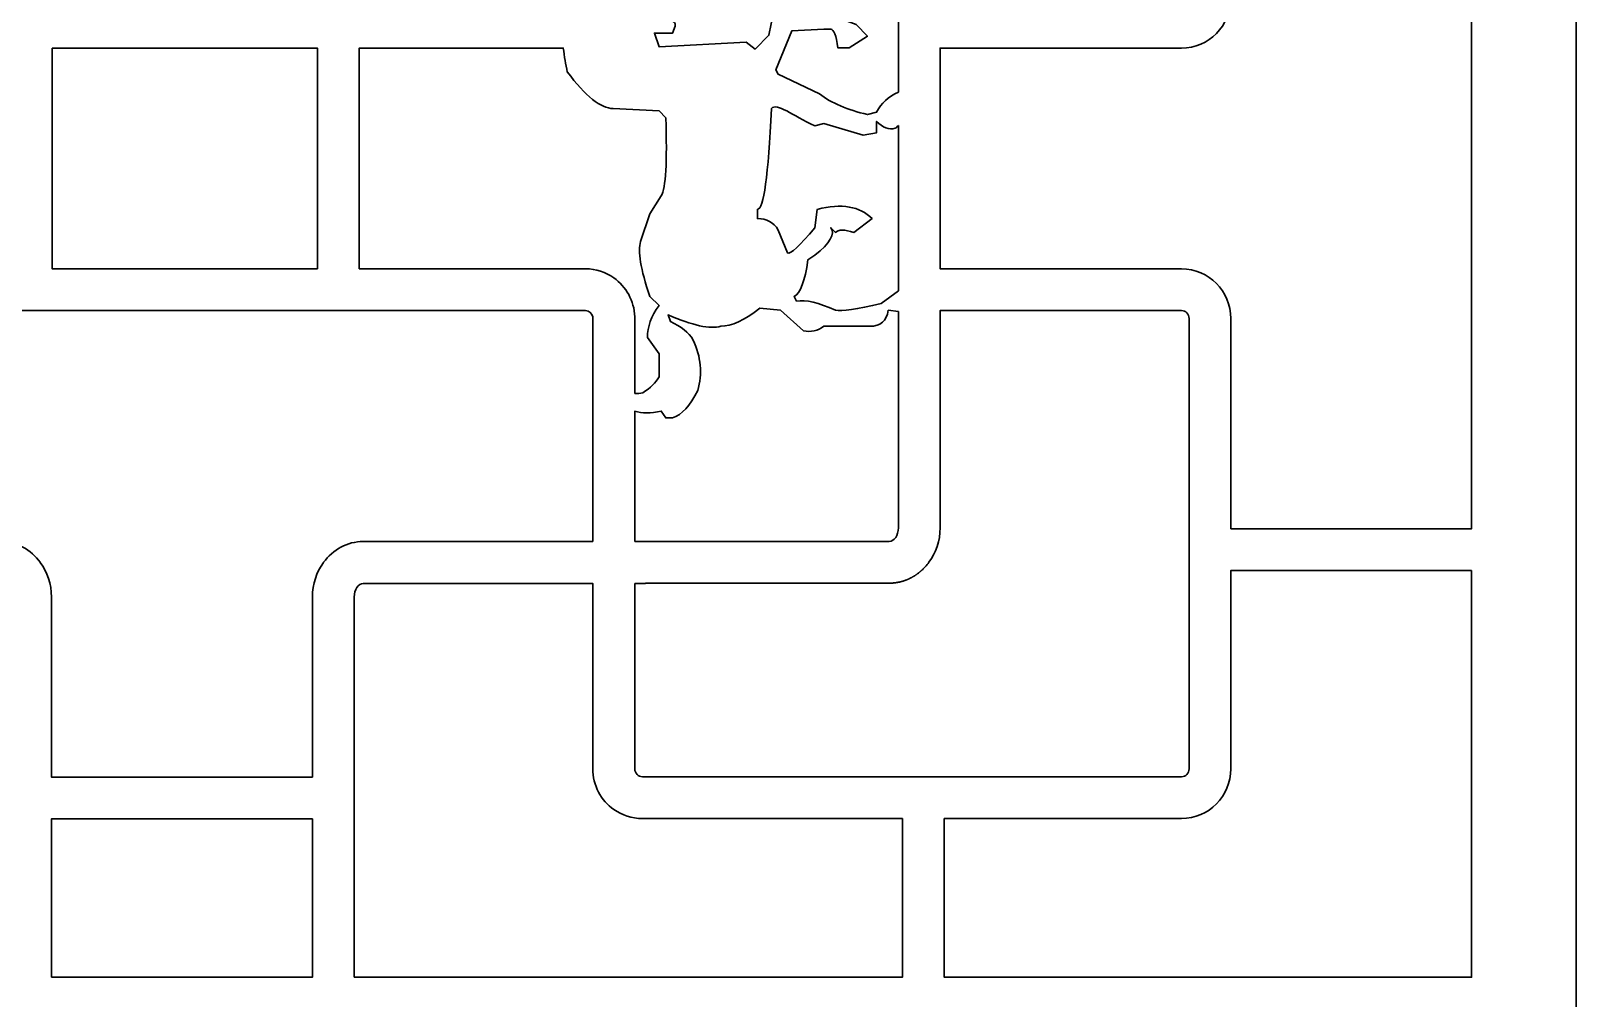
# Model space of a CAD drawing. Header units: centimetres. Extents: x 16.6 to 21.4, y -9 to 9.
# Drawn here: x 18.714 to 21.368, y -0.009 to 1.653 of the extents above; entities that cross this region are included whole.
import ezdxf

# ---------------------------------------------------------------- set-up
doc = ezdxf.new("R2010")
doc.units = ezdxf.units.CM
doc.header["$MEASUREMENT"] = 0
doc.layers.add('layer 1', color=7, linetype='Continuous')

msp = doc.modelspace()

# ---------------------------------------------------------------- linework, layer by layer
at = {"layer": 'layer 1', "color": 250, "lineweight": 30}
for points, knots in [([(16.58329, -9.0002), (16.58329, -9.0002), (16.58329, 9.00077), (16.58329, 9.00077), (16.58329, 9.00077), (16.58329, 9.00077), (21.3676, 9.00077), (21.3676, 9.00077), (21.3676, 9.00077), (21.3676, 9.00077), (21.3676, -9.0002), (21.3676, -9.0002), (21.3676, -9.0002), (21.3676, -9.0002), (16.58329, -9.0002), (16.58329, -9.0002)], [0, 0, 0, 0, 0.2, 0.2, 0.2, 0.2, 0.4, 0.4, 0.4, 0.4, 0.6, 0.6, 0.6, 0.6, 1, 1, 1, 1]), ([(19.75135, 1.71309), (19.75135, 1.71309), (19.7888, 1.71624), (19.7888, 1.71624), (19.7888, 1.71624), (19.7888, 1.71624), (19.82417, 1.70827), (19.82417, 1.70827), (19.82417, 1.70827), (19.82417, 1.70827), (19.82828, 1.70042), (19.82828, 1.70042), (19.82828, 1.70042), (19.82828, 1.70042), (19.80076, 1.67664), (19.80076, 1.67664), (19.80076, 1.67664), (19.81632, 1.67162), (19.82288, 1.66648), (19.82044, 1.6612), (19.82044, 1.6612), (19.82044, 1.6612), (19.81619, 1.64912), (19.81619, 1.64912), (19.81619, 1.64912), (19.81619, 1.64912), (19.78495, 1.64912), (19.78495, 1.64912), (19.78495, 1.64912), (19.78495, 1.64912), (19.79292, 1.62571), (19.79292, 1.62571), (19.79292, 1.62571), (19.79292, 1.62571), (19.94247, 1.63369), (19.94247, 1.63369), (19.94247, 1.63369), (19.94247, 1.63369), (19.9579, 1.6216), (19.9579, 1.6216), (19.9579, 1.6216), (19.9579, 1.6216), (19.98169, 1.64539), (19.98169, 1.64539), (19.98169, 1.64539), (19.98169, 1.64539), (19.98953, 1.68461), (19.98953, 1.68461), (19.98953, 1.68461), (19.98953, 1.68461), (20.02913, 1.68461), (20.02913, 1.68461), (20.02913, 1.68461), (20.02913, 1.68461), (20.09986, 1.68699), (20.09986, 1.68699), (20.09986, 1.68699), (20.09986, 1.68699), (20.11156, 1.67117), (20.11156, 1.67117), (20.11156, 1.67117), (20.11156, 1.67117), (20.13123, 1.66359), (20.13123, 1.66359), (20.13123, 1.66359), (20.13123, 1.66359), (20.15078, 1.64366), (20.15078, 1.64366), (20.15078, 1.64366), (20.15078, 1.64366), (20.11953, 1.62398), (20.11953, 1.62398), (20.11953, 1.62398), (20.11953, 1.62398), (20.09986, 1.62398), (20.09986, 1.62398), (20.09986, 1.62398), (20.09716, 1.64507), (20.09317, 1.65561), (20.0879, 1.65561), (20.0879, 1.65561), (20.0879, 1.65561), (20.0762, 1.65561), (20.0762, 1.65561), (20.0762, 1.65561), (20.0762, 1.65561), (20.02116, 1.65323), (20.02116, 1.65323), (20.02116, 1.65323), (20.02116, 1.65323), (19.99364, 1.58624), (19.99364, 1.58624), (19.99364, 1.58624), (19.99364, 1.58624), (19.9975, 1.57827), (19.9975, 1.57827), (19.9975, 1.57827), (19.9975, 1.57827), (20.06822, 1.54451), (20.06822, 1.54451), (20.06822, 1.54451), (20.08931, 1.52895), (20.11683, 1.51712), (20.15078, 1.50915), (20.15078, 1.50915), (20.15078, 1.50915), (20.16659, 1.51326), (20.16659, 1.51326), (20.16659, 1.51326), (20.17435, 1.52841), (20.18671, 1.5399), (20.20388, 1.54773), (20.20388, 1.54773), (20.20388, 1.54773), (20.20388, 2.03193), (20.20388, 2.03193), (20.20388, 2.03193), (20.20388, 2.04478), (20.19683, 2.05528), (20.1882, 2.05528), (20.1882, 2.05528), (20.1882, 2.05528), (19.7514, 2.05528), (19.7514, 2.05528), (19.7514, 2.05528), (19.7514, 2.05528), (19.7514, 1.88897), (19.7514, 1.88897), (19.7514, 1.88897), (19.7514, 1.88897), (19.75135, 1.88897), (19.75135, 1.88897), (19.75135, 1.88897), (19.75135, 1.88897), (19.75135, 1.71309), (19.75135, 1.71309)], [0, 0, 0, 0, 0.0285714, 0.0285714, 0.0285714, 0.0285714, 0.0571429, 0.0571429, 0.0571429, 0.0571429, 0.0857143, 0.0857143, 0.0857143, 0.0857143, 0.1142857, 0.1142857, 0.1142857, 0.1142857, 0.1428571, 0.1428571, 0.1428571, 0.1428571, 0.1714286, 0.1714286, 0.1714286, 0.1714286, 0.2, 0.2, 0.2, 0.2, 0.2285714, 0.2285714, 0.2285714, 0.2285714, 0.2571429, 0.2571429, 0.2571429, 0.2571429, 0.2857143, 0.2857143, 0.2857143, 0.2857143, 0.3142857, 0.3142857, 0.3142857, 0.3142857, 0.3428571, 0.3428571, 0.3428571, 0.3428571, 0.3714286, 0.3714286, 0.3714286, 0.3714286, 0.4, 0.4, 0.4, 0.4, 0.4285714, 0.4285714, 0.4285714, 0.4285714, 0.4571429, 0.4571429, 0.4571429, 0.4571429, 0.4857143, 0.4857143, 0.4857143, 0.4857143, 0.5142857, 0.5142857, 0.5142857, 0.5142857, 0.5428571, 0.5428571, 0.5428571, 0.5428571, 0.5714286, 0.5714286, 0.5714286, 0.5714286, 0.6, 0.6, 0.6, 0.6, 0.6285714, 0.6285714, 0.6285714, 0.6285714, 0.6571429, 0.6571429, 0.6571429, 0.6571429, 0.6857143, 0.6857143, 0.6857143, 0.6857143, 0.7142857, 0.7142857, 0.7142857, 0.7142857, 0.7428571, 0.7428571, 0.7428571, 0.7428571, 0.7714286, 0.7714286, 0.7714286, 0.7714286, 0.8, 0.8, 0.8, 0.8, 0.8285714, 0.8285714, 0.8285714, 0.8285714, 0.8571429, 0.8571429, 0.8571429, 0.8571429, 0.8857143, 0.8857143, 0.8857143, 0.8857143, 0.9142857, 0.9142857, 0.9142857, 0.9142857, 0.9428571, 0.9428571, 0.9428571, 0.9428571, 1, 1, 1, 1]), ([(21.18819, 2.05722), (21.18819, 2.05722), (20.77482, 2.05722), (20.77482, 2.05722), (20.77482, 2.05722), (20.77482, 2.05722), (20.77482, 1.70878), (20.77482, 1.70878), (20.77482, 1.70878), (20.77482, 1.66179), (20.73671, 1.62332), (20.69014, 1.62332), (20.69014, 1.62332), (20.69014, 1.62332), (20.27565, 1.62332), (20.27565, 1.62332), (20.27565, 1.62332), (20.27565, 1.62332), (20.27565, 1.24411), (20.27565, 1.24411), (20.27565, 1.24411), (20.27565, 1.24411), (20.69014, 1.24411), (20.69014, 1.24411), (20.69014, 1.24411), (20.73671, 1.24411), (20.77482, 1.20564), (20.77482, 1.15865), (20.77482, 1.15865), (20.77482, 1.15865), (20.77482, 0.79768), (20.77482, 0.79768), (20.77482, 0.79768), (20.77482, 0.79768), (21.18819, 0.79768), (21.18819, 0.79768), (21.18819, 0.79768), (21.18819, 0.79768), (21.18819, 2.05722), (21.18819, 2.05722)], [0, 0, 0, 0, 0.0909091, 0.0909091, 0.0909091, 0.0909091, 0.1818182, 0.1818182, 0.1818182, 0.1818182, 0.2727273, 0.2727273, 0.2727273, 0.2727273, 0.3636364, 0.3636364, 0.3636364, 0.3636364, 0.4545455, 0.4545455, 0.4545455, 0.4545455, 0.5454545, 0.5454545, 0.5454545, 0.5454545, 0.6363636, 0.6363636, 0.6363636, 0.6363636, 0.7272727, 0.7272727, 0.7272727, 0.7272727, 0.8181818, 0.8181818, 0.8181818, 0.8181818, 1, 1, 1, 1]), ([(18.75083, 1.62332), (18.75083, 1.62332), (18.75083, 1.24411), (18.75083, 1.24411), (18.75083, 1.24411), (18.75083, 1.24411), (19.20646, 1.24411), (19.20646, 1.24411), (19.20646, 1.24411), (19.20646, 1.24411), (19.20646, 1.62332), (19.20646, 1.62332), (19.20646, 1.62332), (19.20646, 1.62332), (18.75083, 1.62332), (18.75083, 1.62332)], [0, 0, 0, 0, 0.2, 0.2, 0.2, 0.2, 0.4, 0.4, 0.4, 0.4, 0.6, 0.6, 0.6, 0.6, 1, 1, 1, 1]), ([(19.75135, 1.02991), (19.7557, 1.02961), (19.76026, 1.03005), (19.76501, 1.03125), (19.76501, 1.03125), (19.77839, 1.0391), (19.78765, 1.04823), (19.79292, 1.05877), (19.79292, 1.05877), (19.79292, 1.05877), (19.79292, 1.09799), (19.79292, 1.09799), (19.79292, 1.09799), (19.79292, 1.09799), (19.77299, 1.12589), (19.77299, 1.12589), (19.77299, 1.12589), (19.77299, 1.14415), (19.77955, 1.16254), (19.79292, 1.18093), (19.79292, 1.18093), (19.79292, 1.18093), (19.7771, 1.19675), (19.7771, 1.19675), (19.7771, 1.19675), (19.76129, 1.24394), (19.75601, 1.27531), (19.76129, 1.29087), (19.76129, 1.29087), (19.76129, 1.29087), (19.7771, 1.33832), (19.7771, 1.33832), (19.7771, 1.33832), (19.7771, 1.33832), (19.79665, 1.36957), (19.79665, 1.36957), (19.79665, 1.36957), (19.80449, 1.38294), (19.80706, 1.42756), (19.80462, 1.50368), (19.80462, 1.50368), (19.80462, 1.50368), (19.79292, 1.51539), (19.79292, 1.51539), (19.79292, 1.51539), (19.79292, 1.51539), (19.71409, 1.5195), (19.71409, 1.5195), (19.71409, 1.5195), (19.69301, 1.5195), (19.66677, 1.54046), (19.6354, 1.58251), (19.6354, 1.58251), (19.63264, 1.59517), (19.63035, 1.60877), (19.62852, 1.62332), (19.62852, 1.62332), (19.62852, 1.62332), (19.27823, 1.62332), (19.27823, 1.62332), (19.27823, 1.62332), (19.27823, 1.62332), (19.27823, 1.24411), (19.27823, 1.24411), (19.27823, 1.24411), (19.27823, 1.24411), (19.66667, 1.24411), (19.66667, 1.24411), (19.66667, 1.24411), (19.68471, 1.24411), (19.7015, 1.23832), (19.71528, 1.22851), (19.71528, 1.22851), (19.71528, 1.22851), (19.71532, 1.22853), (19.71532, 1.22853), (19.71532, 1.22853), (19.73629, 1.21362), (19.75032, 1.18936), (19.75135, 1.16189), (19.75135, 1.16189), (19.75135, 1.16189), (19.75129, 1.16163), (19.75129, 1.16163), (19.75129, 1.16163), (19.75132, 1.16064), (19.75135, 1.15964), (19.75135, 1.15865), (19.75135, 1.15865), (19.75135, 1.15865), (19.75135, 1.02991), (19.75135, 1.02991)], [0, 0, 0, 0, 0.0416667, 0.0416667, 0.0416667, 0.0416667, 0.0833333, 0.0833333, 0.0833333, 0.0833333, 0.125, 0.125, 0.125, 0.125, 0.1666667, 0.1666667, 0.1666667, 0.1666667, 0.2083333, 0.2083333, 0.2083333, 0.2083333, 0.25, 0.25, 0.25, 0.25, 0.2916667, 0.2916667, 0.2916667, 0.2916667, 0.3333333, 0.3333333, 0.3333333, 0.3333333, 0.375, 0.375, 0.375, 0.375, 0.4166667, 0.4166667, 0.4166667, 0.4166667, 0.4583333, 0.4583333, 0.4583333, 0.4583333, 0.5, 0.5, 0.5, 0.5, 0.5416667, 0.5416667, 0.5416667, 0.5416667, 0.5833333, 0.5833333, 0.5833333, 0.5833333, 0.625, 0.625, 0.625, 0.625, 0.6666667, 0.6666667, 0.6666667, 0.6666667, 0.7083333, 0.7083333, 0.7083333, 0.7083333, 0.75, 0.75, 0.75, 0.75, 0.7916667, 0.7916667, 0.7916667, 0.7916667, 0.8333333, 0.8333333, 0.8333333, 0.8333333, 0.875, 0.875, 0.875, 0.875, 0.9166667, 0.9166667, 0.9166667, 0.9166667, 1, 1, 1, 1]), ([(20.20388, 1.4905), (20.20236, 1.48819), (20.20048, 1.48659), (20.19823, 1.48574), (20.19823, 1.48574), (20.18805, 1.4819), (20.17714, 1.4869), (20.16659, 1.49745), (20.16659, 1.49745), (20.16659, 1.49745), (20.16659, 1.4779), (20.16659, 1.4779), (20.16659, 1.4779), (20.16659, 1.4779), (20.14319, 1.47379), (20.14319, 1.47379), (20.14319, 1.47379), (20.14319, 1.47379), (20.0762, 1.49372), (20.0762, 1.49372), (20.0762, 1.49372), (20.0762, 1.49372), (20.06038, 1.4896), (20.06038, 1.4896), (20.06038, 1.4896), (20.0209, 1.50786), (19.99609, 1.52979), (19.9858, 1.5195), (19.9858, 1.5195), (19.98053, 1.40403), (19.97256, 1.34629), (19.96201, 1.34629), (19.96201, 1.34629), (19.96201, 1.34629), (19.96201, 1.33048), (19.96201, 1.33048), (19.96201, 1.33048), (19.97783, 1.33048), (19.98966, 1.32392), (19.9975, 1.3108), (19.9975, 1.3108), (19.9975, 1.3108), (20.01332, 1.27133), (20.01332, 1.27133), (20.01332, 1.27133), (20.01859, 1.26876), (20.03428, 1.28316), (20.06038, 1.31466), (20.06038, 1.31466), (20.06038, 1.31466), (20.0645, 1.34629), (20.0645, 1.34629), (20.0645, 1.34629), (20.10642, 1.35684), (20.13779, 1.35157), (20.15875, 1.33048), (20.15875, 1.33048), (20.15875, 1.33048), (20.12738, 1.30669), (20.12738, 1.30669), (20.12738, 1.30669), (20.11156, 1.31196), (20.10101, 1.31196), (20.09574, 1.30669), (20.09574, 1.30669), (20.09574, 1.30669), (20.0879, 1.31466), (20.0879, 1.31466), (20.0879, 1.31466), (20.09587, 1.30412), (20.08674, 1.2883), (20.06038, 1.26747), (20.06038, 1.26747), (20.06038, 1.26747), (20.04868, 1.25963), (20.04868, 1.25963), (20.04868, 1.25963), (20.04341, 1.22298), (20.03543, 1.20202), (20.02489, 1.19675), (20.02489, 1.19675), (20.02489, 1.19675), (20.02913, 1.18877), (20.02913, 1.18877), (20.02913, 1.18877), (20.04469, 1.19135), (20.06694, 1.18607), (20.09574, 1.17296), (20.09574, 1.17296), (20.10629, 1.17039), (20.13252, 1.17437), (20.17457, 1.18466), (20.17457, 1.18466), (20.17457, 1.18466), (20.20388, 1.20651), (20.20388, 1.20651), (20.20388, 1.20651), (20.20388, 1.20651), (20.20388, 1.4905), (20.20388, 1.4905)], [0, 0, 0, 0, 0.0384615, 0.0384615, 0.0384615, 0.0384615, 0.0769231, 0.0769231, 0.0769231, 0.0769231, 0.1153846, 0.1153846, 0.1153846, 0.1153846, 0.1538462, 0.1538462, 0.1538462, 0.1538462, 0.1923077, 0.1923077, 0.1923077, 0.1923077, 0.2307692, 0.2307692, 0.2307692, 0.2307692, 0.2692308, 0.2692308, 0.2692308, 0.2692308, 0.3076923, 0.3076923, 0.3076923, 0.3076923, 0.3461538, 0.3461538, 0.3461538, 0.3461538, 0.3846154, 0.3846154, 0.3846154, 0.3846154, 0.4230769, 0.4230769, 0.4230769, 0.4230769, 0.4615385, 0.4615385, 0.4615385, 0.4615385, 0.5, 0.5, 0.5, 0.5, 0.5384615, 0.5384615, 0.5384615, 0.5384615, 0.5769231, 0.5769231, 0.5769231, 0.5769231, 0.6153846, 0.6153846, 0.6153846, 0.6153846, 0.6538462, 0.6538462, 0.6538462, 0.6538462, 0.6923077, 0.6923077, 0.6923077, 0.6923077, 0.7307692, 0.7307692, 0.7307692, 0.7307692, 0.7692308, 0.7692308, 0.7692308, 0.7692308, 0.8076923, 0.8076923, 0.8076923, 0.8076923, 0.8461538, 0.8461538, 0.8461538, 0.8461538, 0.8846154, 0.8846154, 0.8846154, 0.8846154, 0.9230769, 0.9230769, 0.9230769, 0.9230769, 1, 1, 1, 1]), ([(19.19768, 0.371), (19.19768, 0.371), (19.19768, 0.6803), (19.19768, 0.6803), (19.19768, 0.6803), (19.19768, 0.70276), (19.20494, 0.72346), (19.21702, 0.73978), (19.21702, 0.73978), (19.21702, 0.73978), (19.21691, 0.73992), (19.21691, 0.73992), (19.21691, 0.73992), (19.23297, 0.76169), (19.25763, 0.7757), (19.28513, 0.7757), (19.28513, 0.7757), (19.28513, 0.7757), (19.57859, 0.7757), (19.57859, 0.7757), (19.57859, 0.7757), (19.57859, 0.7757), (19.57859, 0.7759), (19.57859, 0.7759), (19.57859, 0.7759), (19.57859, 0.7759), (19.67921, 0.7759), (19.67921, 0.7759), (19.67921, 0.7759), (19.67921, 0.7759), (19.67921, 1.15865), (19.67921, 1.15865), (19.67921, 1.15865), (19.67921, 1.15965), (19.67923, 1.16064), (19.67927, 1.16164), (19.67927, 1.16164), (19.67797, 1.16774), (19.6728, 1.17234), (19.66667, 1.17234), (19.66667, 1.17234), (19.66667, 1.17234), (18.25781, 1.17234), (18.25781, 1.17234), (18.25781, 1.17234), (18.25177, 1.17234), (18.24665, 1.16787), (18.24527, 1.16189), (18.24527, 1.16189), (18.24527, 1.16189), (18.24527, 1.16189), (18.24527, 1.16189), (18.24527, 1.16189), (18.24527, 1.16189), (18.24527, 1.16189), (18.24527, 1.16189), (18.24527, 1.16189), (18.24527, 1.16189), (18.24524, 1.16179), (18.24524, 1.16179), (18.24524, 1.16179), (18.24524, 1.16179), (18.24523, 1.16174), (18.24523, 1.16174), (18.24523, 1.16174), (18.24523, 1.16174), (18.24523, 1.16173), (18.24523, 1.16173), (18.24523, 1.16173), (18.24523, 1.16173), (18.24522, 1.16169), (18.24522, 1.16169), (18.24522, 1.16169), (18.24522, 1.16169), (18.24516, 1.1614), (18.24516, 1.1614), (18.24516, 1.1614), (18.24516, 1.1614), (18.24516, 1.1614), (18.24516, 1.1614), (18.24516, 1.1614), (18.24516, 1.1614), (18.24511, 1.1611), (18.24511, 1.1611), (18.24511, 1.1611), (18.24511, 1.1611), (18.2451, 1.16106), (18.2451, 1.16106), (18.2451, 1.16106), (18.2451, 1.16106), (18.2451, 1.16105), (18.2451, 1.16105), (18.2451, 1.16105), (18.2451, 1.16105), (18.24505, 1.16075), (18.24505, 1.16075), (18.24505, 1.16075), (18.24505, 1.16075), (18.24505, 1.16072), (18.24505, 1.16072), (18.24505, 1.16072), (18.24505, 1.16072), (18.24504, 1.1607), (18.24504, 1.1607), (18.24504, 1.1607), (18.24504, 1.1607), (18.24504, 1.16065), (18.24504, 1.16065), (18.24504, 1.16065), (18.24496, 1.16011), (18.24492, 1.15956), (18.2449, 1.15901), (18.2449, 1.15901), (18.2449, 1.15901), (18.2449, 1.159), (18.2449, 1.159), (18.2449, 1.159), (18.2449, 1.159), (18.2449, 1.15865), (18.2449, 1.15865), (18.2449, 1.15865), (18.2449, 1.15865), (18.2449, 0.94433), (18.2449, 0.94433), (18.2449, 0.94433), (18.2449, 0.94433), (18.24534, 0.94433), (18.24534, 0.94433), (18.24534, 0.94433), (18.24534, 0.94433), (18.24534, 0.7759), (18.24534, 0.7759), (18.24534, 0.7759), (18.24534, 0.7759), (18.36886, 0.7759), (18.36886, 0.7759), (18.36886, 0.7759), (18.36886, 0.7759), (18.36886, 0.7757), (18.36886, 0.7757), (18.36886, 0.7757), (18.36886, 0.7757), (18.66232, 0.7757), (18.66232, 0.7757), (18.66232, 0.7757), (18.68982, 0.7757), (18.71448, 0.76169), (18.73054, 0.73992), (18.73054, 0.73992), (18.73054, 0.73992), (18.73043, 0.73978), (18.73043, 0.73978), (18.73043, 0.73978), (18.74251, 0.72346), (18.74977, 0.70275), (18.74977, 0.6803), (18.74977, 0.6803), (18.74977, 0.6803), (18.74977, 0.371), (18.74977, 0.371), (18.74977, 0.371), (18.74977, 0.371), (19.19768, 0.371), (19.19768, 0.371)], [0, 0, 0, 0, 0.0238095, 0.0238095, 0.0238095, 0.0238095, 0.047619, 0.047619, 0.047619, 0.047619, 0.0714286, 0.0714286, 0.0714286, 0.0714286, 0.0952381, 0.0952381, 0.0952381, 0.0952381, 0.1190476, 0.1190476, 0.1190476, 0.1190476, 0.1428571, 0.1428571, 0.1428571, 0.1428571, 0.1666667, 0.1666667, 0.1666667, 0.1666667, 0.1904762, 0.1904762, 0.1904762, 0.1904762, 0.2142857, 0.2142857, 0.2142857, 0.2142857, 0.2380952, 0.2380952, 0.2380952, 0.2380952, 0.2619048, 0.2619048, 0.2619048, 0.2619048, 0.2857143, 0.2857143, 0.2857143, 0.2857143, 0.3095238, 0.3095238, 0.3095238, 0.3095238, 0.3333333, 0.3333333, 0.3333333, 0.3333333, 0.3571429, 0.3571429, 0.3571429, 0.3571429, 0.3809524, 0.3809524, 0.3809524, 0.3809524, 0.4047619, 0.4047619, 0.4047619, 0.4047619, 0.4285714, 0.4285714, 0.4285714, 0.4285714, 0.452381, 0.452381, 0.452381, 0.452381, 0.4761905, 0.4761905, 0.4761905, 0.4761905, 0.5, 0.5, 0.5, 0.5, 0.5238095, 0.5238095, 0.5238095, 0.5238095, 0.547619, 0.547619, 0.547619, 0.547619, 0.5714286, 0.5714286, 0.5714286, 0.5714286, 0.5952381, 0.5952381, 0.5952381, 0.5952381, 0.6190476, 0.6190476, 0.6190476, 0.6190476, 0.6428571, 0.6428571, 0.6428571, 0.6428571, 0.6666667, 0.6666667, 0.6666667, 0.6666667, 0.6904762, 0.6904762, 0.6904762, 0.6904762, 0.7142857, 0.7142857, 0.7142857, 0.7142857, 0.7380952, 0.7380952, 0.7380952, 0.7380952, 0.7619048, 0.7619048, 0.7619048, 0.7619048, 0.7857143, 0.7857143, 0.7857143, 0.7857143, 0.8095238, 0.8095238, 0.8095238, 0.8095238, 0.8333333, 0.8333333, 0.8333333, 0.8333333, 0.8571429, 0.8571429, 0.8571429, 0.8571429, 0.8809524, 0.8809524, 0.8809524, 0.8809524, 0.9047619, 0.9047619, 0.9047619, 0.9047619, 0.9285714, 0.9285714, 0.9285714, 0.9285714, 0.952381, 0.952381, 0.952381, 0.952381, 1, 1, 1, 1]), ([(20.20388, 1.17061), (20.20388, 1.17061), (20.18653, 1.17296), (20.18653, 1.17296), (20.18653, 1.17296), (20.18383, 1.15457), (20.17328, 1.14544), (20.15489, 1.14544), (20.15489, 1.14544), (20.15489, 1.14544), (20.0762, 1.14544), (20.0762, 1.14544), (20.0762, 1.14544), (20.06565, 1.13772), (20.05382, 1.13502), (20.04084, 1.1376), (20.04084, 1.1376), (20.04084, 1.1376), (20.00123, 1.17296), (20.00123, 1.17296), (20.00123, 1.17296), (20.00123, 1.17296), (19.96587, 1.17669), (19.96587, 1.17669), (19.96587, 1.17669), (19.93964, 1.15586), (19.91752, 1.14544), (19.89913, 1.14544), (19.89913, 1.14544), (19.88074, 1.14017), (19.85053, 1.14673), (19.80835, 1.16498), (19.80835, 1.16498), (19.80835, 1.16498), (19.81246, 1.15341), (19.81246, 1.15341), (19.81246, 1.15341), (19.83085, 1.14531), (19.84384, 1.13477), (19.85168, 1.12178), (19.85168, 1.12178), (19.86493, 1.09285), (19.86763, 1.06391), (19.85953, 1.03511), (19.85953, 1.03511), (19.84654, 1.00901), (19.83201, 0.99332), (19.81619, 0.98805), (19.81619, 0.98805), (19.81619, 0.98805), (19.80462, 0.98805), (19.80462, 0.98805), (19.80462, 0.98805), (19.80462, 0.98805), (19.79665, 0.99962), (19.79665, 0.99962), (19.79665, 0.99962), (19.7787, 0.99561), (19.7636, 0.9956), (19.75135, 0.99959), (19.75135, 0.99959), (19.75135, 0.99959), (19.75135, 0.97846), (19.75135, 0.97846), (19.75135, 0.97846), (19.75135, 0.97846), (19.7514, 0.97846), (19.7514, 0.97846), (19.7514, 0.97846), (19.7514, 0.97846), (19.7514, 0.7759), (19.7514, 0.7759), (19.7514, 0.7759), (19.7514, 0.7759), (20.1882, 0.7759), (20.1882, 0.7759), (20.1882, 0.7759), (20.19682, 0.7759), (20.20388, 0.78641), (20.20388, 0.79925), (20.20388, 0.79925), (20.20388, 0.79925), (20.20388, 1.17061), (20.20388, 1.17061)], [0, 0, 0, 0, 0.0454545, 0.0454545, 0.0454545, 0.0454545, 0.0909091, 0.0909091, 0.0909091, 0.0909091, 0.1363636, 0.1363636, 0.1363636, 0.1363636, 0.1818182, 0.1818182, 0.1818182, 0.1818182, 0.2272727, 0.2272727, 0.2272727, 0.2272727, 0.2727273, 0.2727273, 0.2727273, 0.2727273, 0.3181818, 0.3181818, 0.3181818, 0.3181818, 0.3636364, 0.3636364, 0.3636364, 0.3636364, 0.4090909, 0.4090909, 0.4090909, 0.4090909, 0.4545455, 0.4545455, 0.4545455, 0.4545455, 0.5, 0.5, 0.5, 0.5, 0.5454545, 0.5454545, 0.5454545, 0.5454545, 0.5909091, 0.5909091, 0.5909091, 0.5909091, 0.6363636, 0.6363636, 0.6363636, 0.6363636, 0.6818182, 0.6818182, 0.6818182, 0.6818182, 0.7272727, 0.7272727, 0.7272727, 0.7272727, 0.7727273, 0.7727273, 0.7727273, 0.7727273, 0.8181818, 0.8181818, 0.8181818, 0.8181818, 0.8636364, 0.8636364, 0.8636364, 0.8636364, 0.9090909, 0.9090909, 0.9090909, 0.9090909, 1, 1, 1, 1]), ([(19.7514, 0.70365), (19.7514, 0.70365), (19.7514, 0.38525), (19.7514, 0.38525), (19.7514, 0.38525), (19.7514, 0.37773), (19.75723, 0.37155), (19.76432, 0.37155), (19.76432, 0.37155), (19.76432, 0.37155), (20.69014, 0.37155), (20.69014, 0.37155), (20.69014, 0.37155), (20.69723, 0.37155), (20.70305, 0.37772), (20.70305, 0.38525), (20.70305, 0.38525), (20.70305, 0.38525), (20.70305, 1.15865), (20.70305, 1.15865), (20.70305, 1.15865), (20.70305, 1.16618), (20.69724, 1.17234), (20.69014, 1.17234), (20.69014, 1.17234), (20.69014, 1.17234), (20.27565, 1.17234), (20.27565, 1.17234), (20.27565, 1.17234), (20.27565, 1.17234), (20.27565, 0.79925), (20.27565, 0.79925), (20.27565, 0.79925), (20.27565, 0.77687), (20.26843, 0.75621), (20.25641, 0.73992), (20.25641, 0.73992), (20.25641, 0.73992), (20.25642, 0.73992), (20.25642, 0.73992), (20.25642, 0.73992), (20.25642, 0.73992), (20.25622, 0.73965), (20.25622, 0.73965), (20.25622, 0.73965), (20.25581, 0.7391), (20.25539, 0.73855), (20.25497, 0.73801), (20.25497, 0.73801), (20.25497, 0.73801), (20.25481, 0.73781), (20.25481, 0.73781), (20.25481, 0.73781), (20.25432, 0.73718), (20.25382, 0.73655), (20.25331, 0.73593), (20.25331, 0.73593), (20.25331, 0.73593), (20.2533, 0.73592), (20.2533, 0.73592), (20.2533, 0.73592), (20.25116, 0.73333), (20.2489, 0.73086), (20.24651, 0.72853), (20.24651, 0.72853), (20.24651, 0.72853), (20.2465, 0.72851), (20.2465, 0.72851), (20.2465, 0.72851), (20.24596, 0.72799), (20.24541, 0.72747), (20.24486, 0.72696), (20.24486, 0.72696), (20.24486, 0.72696), (20.24439, 0.72652), (20.24439, 0.72652), (20.24439, 0.72652), (20.24399, 0.72616), (20.2436, 0.7258), (20.2432, 0.72545), (20.2432, 0.72545), (20.2432, 0.72545), (20.24256, 0.72489), (20.24256, 0.72489), (20.24256, 0.72489), (20.24224, 0.72461), (20.24192, 0.72434), (20.2416, 0.72407), (20.2416, 0.72407), (20.24133, 0.72384), (20.24107, 0.72362), (20.2408, 0.7234), (20.2408, 0.7234), (20.24057, 0.72321), (20.24033, 0.72302), (20.2401, 0.72283), (20.2401, 0.72283), (20.23973, 0.72253), (20.23935, 0.72223), (20.23897, 0.72193), (20.23897, 0.72193), (20.23875, 0.72176), (20.23852, 0.72158), (20.23829, 0.72141), (20.23829, 0.72141), (20.23829, 0.72141), (20.23761, 0.72089), (20.23761, 0.72089), (20.23761, 0.72089), (20.23721, 0.72059), (20.2368, 0.72029), (20.2364, 0.72), (20.2364, 0.72), (20.2364, 0.72), (20.23572, 0.71951), (20.23572, 0.71951), (20.23572, 0.71951), (20.23572, 0.71951), (20.23505, 0.71904), (20.23505, 0.71904), (20.23505, 0.71904), (20.23466, 0.71877), (20.23426, 0.7185), (20.23386, 0.71823), (20.23386, 0.71823), (20.23361, 0.71806), (20.23336, 0.7179), (20.23311, 0.71773), (20.23311, 0.71773), (20.23271, 0.71747), (20.2323, 0.7172), (20.23189, 0.71695), (20.23189, 0.71695), (20.23189, 0.71695), (20.23126, 0.71655), (20.23126, 0.71655), (20.23126, 0.71655), (20.23093, 0.71635), (20.2306, 0.71615), (20.23027, 0.71595), (20.23027, 0.71595), (20.22996, 0.71576), (20.22965, 0.71558), (20.22934, 0.7154), (20.22934, 0.7154), (20.22898, 0.71518), (20.22861, 0.71498), (20.22825, 0.71477), (20.22825, 0.71477), (20.22825, 0.71477), (20.22775, 0.71449), (20.22775, 0.71449), (20.22775, 0.71449), (20.22726, 0.71422), (20.22677, 0.71395), (20.22628, 0.71369), (20.22628, 0.71369), (20.22628, 0.71369), (20.22575, 0.71341), (20.22575, 0.71341), (20.22575, 0.71341), (20.22528, 0.71316), (20.2248, 0.71292), (20.22432, 0.71268), (20.22432, 0.71268), (20.2241, 0.71257), (20.22389, 0.71247), (20.22367, 0.71236), (20.22367, 0.71236), (20.22332, 0.71219), (20.22296, 0.71202), (20.2226, 0.71185), (20.2226, 0.71185), (20.22231, 0.71172), (20.22202, 0.71158), (20.22173, 0.71145), (20.22173, 0.71145), (20.22133, 0.71127), (20.22094, 0.71109), (20.22054, 0.71092), (20.22054, 0.71092), (20.22054, 0.71092), (20.22002, 0.71069), (20.22002, 0.71069), (20.22002, 0.71069), (20.21951, 0.71047), (20.21899, 0.71026), (20.21847, 0.71005), (20.21847, 0.71005), (20.21847, 0.71005), (20.21795, 0.70984), (20.21795, 0.70984), (20.21795, 0.70984), (20.21741, 0.70962), (20.21687, 0.70942), (20.21632, 0.70921), (20.21632, 0.70921), (20.21632, 0.70921), (20.21589, 0.70905), (20.21589, 0.70905), (20.21589, 0.70905), (20.21542, 0.70888), (20.21494, 0.70871), (20.21446, 0.70855), (20.21446, 0.70855), (20.21446, 0.70855), (20.2138, 0.70832), (20.2138, 0.70832), (20.2138, 0.70832), (20.21331, 0.70816), (20.21282, 0.708), (20.21232, 0.70784), (20.21232, 0.70784), (20.21232, 0.70784), (20.21194, 0.70772), (20.21194, 0.70772), (20.21194, 0.70772), (20.21136, 0.70754), (20.21079, 0.70737), (20.21022, 0.70721), (20.21022, 0.70721), (20.21022, 0.70721), (20.20977, 0.70708), (20.20977, 0.70708), (20.20977, 0.70708), (20.20918, 0.70692), (20.20859, 0.70676), (20.20799, 0.70661), (20.20799, 0.70661), (20.20799, 0.70661), (20.20766, 0.70653), (20.20766, 0.70653), (20.20766, 0.70653), (20.2071, 0.70639), (20.20653, 0.70625), (20.20597, 0.70612), (20.20597, 0.70612), (20.20597, 0.70612), (20.20554, 0.70603), (20.20554, 0.70603), (20.20554, 0.70603), (20.205, 0.70591), (20.20445, 0.70579), (20.2039, 0.70568), (20.2039, 0.70568), (20.2039, 0.70568), (20.2035, 0.7056), (20.2035, 0.7056), (20.2035, 0.7056), (20.2029, 0.70549), (20.20229, 0.70538), (20.20169, 0.70528), (20.20169, 0.70528), (20.20169, 0.70528), (20.20128, 0.70521), (20.20128, 0.70521), (20.20128, 0.70521), (20.20065, 0.7051), (20.20003, 0.70501), (20.1994, 0.70492), (20.1994, 0.70492), (20.1994, 0.70492), (20.19914, 0.70488), (20.19914, 0.70488), (20.19914, 0.70488), (20.19848, 0.70479), (20.19782, 0.70471), (20.19715, 0.70463), (20.19715, 0.70463), (20.19715, 0.70463), (20.19712, 0.70463), (20.19712, 0.70463), (20.19712, 0.70463), (20.19712, 0.70463), (20.19711, 0.70463), (20.19711, 0.70463), (20.19711, 0.70463), (20.19711, 0.70463), (20.19705, 0.70462), (20.19705, 0.70462), (20.19705, 0.70462), (20.19641, 0.70455), (20.19578, 0.70449), (20.19514, 0.70444), (20.19514, 0.70444), (20.19514, 0.70444), (20.19476, 0.7044), (20.19476, 0.7044), (20.19476, 0.7044), (20.19414, 0.70435), (20.19351, 0.70431), (20.19288, 0.70427), (20.19288, 0.70427), (20.19288, 0.70427), (20.19248, 0.70425), (20.19248, 0.70425), (20.19248, 0.70425), (20.19184, 0.70422), (20.1912, 0.70419), (20.19056, 0.70417), (20.19056, 0.70417), (20.19056, 0.70417), (20.19025, 0.70416), (20.19025, 0.70416), (20.19025, 0.70416), (20.18957, 0.70414), (20.18889, 0.70413), (20.1882, 0.70413), (20.1882, 0.70413), (20.1882, 0.70413), (19.76975, 0.70413), (19.76975, 0.70413), (19.76975, 0.70413), (19.76975, 0.70413), (19.76975, 0.70365), (19.76975, 0.70365), (19.76975, 0.70365), (19.76975, 0.70365), (19.7514, 0.70365), (19.7514, 0.70365)], [0, 0, 0, 0, 0.0123457, 0.0123457, 0.0123457, 0.0123457, 0.0246914, 0.0246914, 0.0246914, 0.0246914, 0.037037, 0.037037, 0.037037, 0.037037, 0.0493827, 0.0493827, 0.0493827, 0.0493827, 0.0617284, 0.0617284, 0.0617284, 0.0617284, 0.0740741, 0.0740741, 0.0740741, 0.0740741, 0.0864198, 0.0864198, 0.0864198, 0.0864198, 0.0987654, 0.0987654, 0.0987654, 0.0987654, 0.1111111, 0.1111111, 0.1111111, 0.1111111, 0.1234568, 0.1234568, 0.1234568, 0.1234568, 0.1358025, 0.1358025, 0.1358025, 0.1358025, 0.1481481, 0.1481481, 0.1481481, 0.1481481, 0.1604938, 0.1604938, 0.1604938, 0.1604938, 0.1728395, 0.1728395, 0.1728395, 0.1728395, 0.1851852, 0.1851852, 0.1851852, 0.1851852, 0.1975309, 0.1975309, 0.1975309, 0.1975309, 0.2098765, 0.2098765, 0.2098765, 0.2098765, 0.2222222, 0.2222222, 0.2222222, 0.2222222, 0.2345679, 0.2345679, 0.2345679, 0.2345679, 0.2469136, 0.2469136, 0.2469136, 0.2469136, 0.2592593, 0.2592593, 0.2592593, 0.2592593, 0.2716049, 0.2716049, 0.2716049, 0.2716049, 0.2839506, 0.2839506, 0.2839506, 0.2839506, 0.2962963, 0.2962963, 0.2962963, 0.2962963, 0.308642, 0.308642, 0.308642, 0.308642, 0.3209877, 0.3209877, 0.3209877, 0.3209877, 0.3333333, 0.3333333, 0.3333333, 0.3333333, 0.345679, 0.345679, 0.345679, 0.345679, 0.3580247, 0.3580247, 0.3580247, 0.3580247, 0.3703704, 0.3703704, 0.3703704, 0.3703704, 0.382716, 0.382716, 0.382716, 0.382716, 0.3950617, 0.3950617, 0.3950617, 0.3950617, 0.4074074, 0.4074074, 0.4074074, 0.4074074, 0.4197531, 0.4197531, 0.4197531, 0.4197531, 0.4320988, 0.4320988, 0.4320988, 0.4320988, 0.4444444, 0.4444444, 0.4444444, 0.4444444, 0.4567901, 0.4567901, 0.4567901, 0.4567901, 0.4691358, 0.4691358, 0.4691358, 0.4691358, 0.4814815, 0.4814815, 0.4814815, 0.4814815, 0.4938272, 0.4938272, 0.4938272, 0.4938272, 0.5061728, 0.5061728, 0.5061728, 0.5061728, 0.5185185, 0.5185185, 0.5185185, 0.5185185, 0.5308642, 0.5308642, 0.5308642, 0.5308642, 0.5432099, 0.5432099, 0.5432099, 0.5432099, 0.5555556, 0.5555556, 0.5555556, 0.5555556, 0.5679012, 0.5679012, 0.5679012, 0.5679012, 0.5802469, 0.5802469, 0.5802469, 0.5802469, 0.5925926, 0.5925926, 0.5925926, 0.5925926, 0.6049383, 0.6049383, 0.6049383, 0.6049383, 0.617284, 0.617284, 0.617284, 0.617284, 0.6296296, 0.6296296, 0.6296296, 0.6296296, 0.6419753, 0.6419753, 0.6419753, 0.6419753, 0.654321, 0.654321, 0.654321, 0.654321, 0.6666667, 0.6666667, 0.6666667, 0.6666667, 0.6790123, 0.6790123, 0.6790123, 0.6790123, 0.691358, 0.691358, 0.691358, 0.691358, 0.7037037, 0.7037037, 0.7037037, 0.7037037, 0.7160494, 0.7160494, 0.7160494, 0.7160494, 0.7283951, 0.7283951, 0.7283951, 0.7283951, 0.7407407, 0.7407407, 0.7407407, 0.7407407, 0.7530864, 0.7530864, 0.7530864, 0.7530864, 0.7654321, 0.7654321, 0.7654321, 0.7654321, 0.7777778, 0.7777778, 0.7777778, 0.7777778, 0.7901235, 0.7901235, 0.7901235, 0.7901235, 0.8024691, 0.8024691, 0.8024691, 0.8024691, 0.8148148, 0.8148148, 0.8148148, 0.8148148, 0.8271605, 0.8271605, 0.8271605, 0.8271605, 0.8395062, 0.8395062, 0.8395062, 0.8395062, 0.8518519, 0.8518519, 0.8518519, 0.8518519, 0.8641975, 0.8641975, 0.8641975, 0.8641975, 0.8765432, 0.8765432, 0.8765432, 0.8765432, 0.8888889, 0.8888889, 0.8888889, 0.8888889, 0.9012346, 0.9012346, 0.9012346, 0.9012346, 0.9135802, 0.9135802, 0.9135802, 0.9135802, 0.9259259, 0.9259259, 0.9259259, 0.9259259, 0.9382716, 0.9382716, 0.9382716, 0.9382716, 0.9506173, 0.9506173, 0.9506173, 0.9506173, 0.962963, 0.962963, 0.962963, 0.962963, 0.9753086, 0.9753086, 0.9753086, 0.9753086, 1, 1, 1, 1]), ([(21.18819, 0.72591), (21.18819, 0.72591), (20.77482, 0.72591), (20.77482, 0.72591), (20.77482, 0.72591), (20.77482, 0.72591), (20.77482, 0.38525), (20.77482, 0.38525), (20.77482, 0.38525), (20.77482, 0.33826), (20.73671, 0.29979), (20.69014, 0.29979), (20.69014, 0.29979), (20.69014, 0.29979), (20.28265, 0.29979), (20.28265, 0.29979), (20.28265, 0.29979), (20.28265, 0.29979), (20.28265, 0.0272), (20.28265, 0.0272), (20.28265, 0.0272), (20.28265, 0.0272), (21.18819, 0.0272), (21.18819, 0.0272), (21.18819, 0.0272), (21.18819, 0.0272), (21.18819, 0.72591), (21.18819, 0.72591)], [0, 0, 0, 0, 0.125, 0.125, 0.125, 0.125, 0.25, 0.25, 0.25, 0.25, 0.375, 0.375, 0.375, 0.375, 0.5, 0.5, 0.5, 0.5, 0.625, 0.625, 0.625, 0.625, 0.75, 0.75, 0.75, 0.75, 1, 1, 1, 1]), ([(19.26945, 0.0272), (19.26945, 0.0272), (20.21089, 0.0272), (20.21089, 0.0272), (20.21089, 0.0272), (20.21089, 0.0272), (20.21089, 0.29979), (20.21089, 0.29979), (20.21089, 0.29979), (20.21089, 0.29979), (19.76432, 0.29979), (19.76432, 0.29979), (19.76432, 0.29979), (19.74619, 0.29979), (19.72934, 0.30562), (19.71552, 0.31551), (19.71552, 0.31551), (19.71552, 0.31551), (19.71531, 0.31536), (19.71531, 0.31536), (19.71531, 0.31536), (19.69352, 0.33086), (19.67921, 0.35645), (19.67921, 0.38525), (19.67921, 0.38525), (19.67921, 0.38525), (19.67921, 0.70365), (19.67921, 0.70365), (19.67921, 0.70365), (19.67921, 0.70365), (19.28513, 0.70365), (19.28513, 0.70365), (19.28513, 0.70365), (19.27651, 0.70365), (19.26945, 0.69313), (19.26945, 0.6803), (19.26945, 0.6803), (19.26945, 0.6803), (19.26945, 0.0272), (19.26945, 0.0272)], [0, 0, 0, 0, 0.0909091, 0.0909091, 0.0909091, 0.0909091, 0.1818182, 0.1818182, 0.1818182, 0.1818182, 0.2727273, 0.2727273, 0.2727273, 0.2727273, 0.3636364, 0.3636364, 0.3636364, 0.3636364, 0.4545455, 0.4545455, 0.4545455, 0.4545455, 0.5454545, 0.5454545, 0.5454545, 0.5454545, 0.6363636, 0.6363636, 0.6363636, 0.6363636, 0.7272727, 0.7272727, 0.7272727, 0.7272727, 0.8181818, 0.8181818, 0.8181818, 0.8181818, 1, 1, 1, 1]), ([(18.74977, 0.0272), (18.74977, 0.0272), (19.19768, 0.0272), (19.19768, 0.0272), (19.19768, 0.0272), (19.19768, 0.0272), (19.19768, 0.29924), (19.19768, 0.29924), (19.19768, 0.29924), (19.19768, 0.29924), (18.74977, 0.29924), (18.74977, 0.29924), (18.74977, 0.29924), (18.74977, 0.29924), (18.74977, 0.0272), (18.74977, 0.0272)], [0, 0, 0, 0, 0.2, 0.2, 0.2, 0.2, 0.4, 0.4, 0.4, 0.4, 0.6, 0.6, 0.6, 0.6, 1, 1, 1, 1])]:
    msp.add_open_spline(points, degree=3, knots=knots, dxfattribs=at)

doc.saveas('drawing.dxf')
